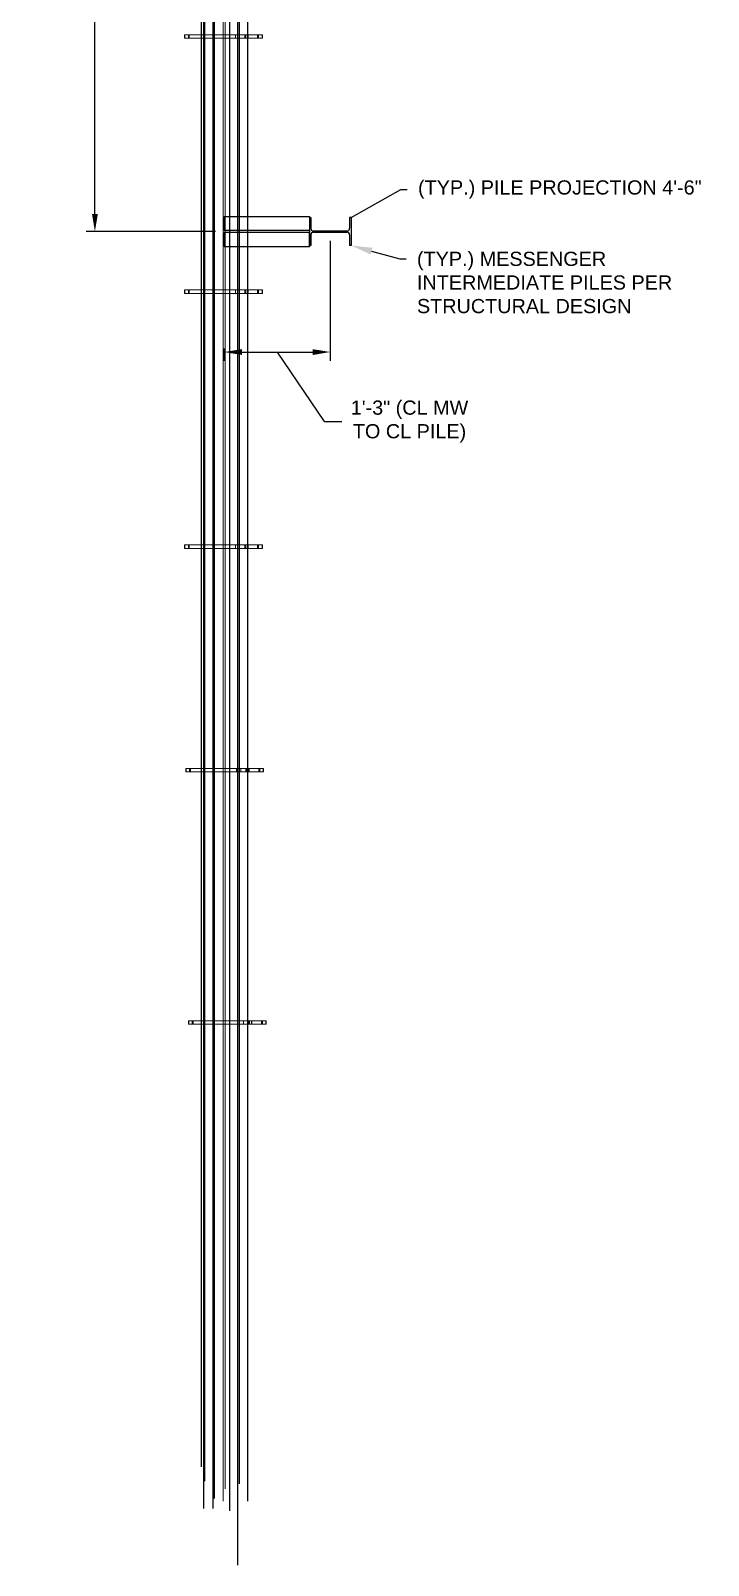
# Model space of a CAD drawing. Header units: inches. Extents: x -1851 to 6314, y -1304 to 4687.
# Drawn here: x 201.5 to 297.1, y 2498.2 to 2714.8 of the extents above; entities that cross this region are included whole.
import ezdxf
from ezdxf import colors
from ezdxf.entities.mleader import LeaderData, LeaderLine
from ezdxf.math import Vec2, Vec3

# ---------------------------------------------------------------- set-up
doc = ezdxf.new("R2010")
doc.units = ezdxf.units.IN
doc.header["$MEASUREMENT"] = 0
for name, color, linetype in [('DC FEEEDERS', 1, 'Continuous'), ('DC STRING CABLES', 30, 'Continuous'), ('G-ANNO-DIMS', 1, 'Continuous'), ('WIRE MANAGEMENT', 4, 'Continuous')]:
    doc.layers.add(name, color=color, linetype=linetype)
doc.styles.add('NEI-A', font='arial.ttf')
doc.dimstyles.new('NEI-A', dxfattribs={"dimtxt": 0.1, "dimasz": 0.125, "dimexe": 0.0625, "dimexo": 0.0625, "dimgap": 0.0625, "dimtad": 0, "dimtih": 1, "dimtoh": 1, "dimdec": 4, "dimzin": 3, "dimdsep": 46, "dimlunit": 4, "dimtxsty": 'NEI-A', "dimcen": 0, "dimadec": 0, "dimazin": 0, "dimtfac": 0.75, "dimtdec": 4, "dimtofl": 0, "dimtmove": 0, "dimatfit": 3, "dimfxl": 1, "dimfrac": 1, "dimtolj": 1, "dimtzin": 0, "dimarcsym": 0})

# ---------------------------------------------------------------- blocks, each defined once
blk = doc.blocks.new('11 INCH CAB HANGER')
at = {"layer": 'WIRE MANAGEMENT', "color": 4, "linetype": 'Continuous', "lineweight": 18, "flags": 128}
blk.add_lwpolyline([(0.5, 11), (0, 11), (0, 0), (0.5, 0)], close=True, dxfattribs=at)
for points in [[(0.5, 11), (0, 11)], [(0.5, 10.94), (0, 10.94)], [(0.5, 10.46), (0, 10.46)], [(0.5, 10.33), (0, 10.33)], [(0.5, 3.82), (0, 3.82)], [(0.5, 3.23), (0, 3.23)], [(0.5, 2.51), (0, 2.51)], [(0.5, 2.37), (0, 2.37)], [(0.5, 2.09), (0, 2.09)], [(0.5, 2.03), (0, 2.03)], [(0.5, 0.69), (0, 0.69)], [(0.5, 0.55), (0, 0.55)], [(0.5, 0.06), (0, 0.06)], [(0.5, 0), (0, 0)]]:
    blk.add_lwpolyline(points, dxfattribs=at)
blk = doc.blocks.new('*D97')
at = {"layer": 'Defpoints', "color": 0, "transparency": 16777216}
for p in [(243.79, 2686.38), (228.84, 2671.23, -2.25), (243.79, 2669.46)]:
    blk.add_point(p, dxfattribs=at)
at = {"layer": 'G-ANNO-DIMS', "color": 0, "lineweight": -2, "transparency": 16777216}
for p, q in [((243.79, 2685.13), (243.79, 2668.21)), ((228.84, 2669.98), (228.84, 2668.21)), ((231.34, 2669.46), (241.29, 2669.46)), ((236.32, 2669.46), (242.94, 2659.65)), ((242.94, 2659.65), (245.44, 2659.65))]:
    blk.add_line(p, q, dxfattribs=at)
at = {"layer": 'G-ANNO-DIMS', "color": 0, "transparency": 16777216}
for points in [[(231.34, 2669.87), (231.34, 2669.04), (228.84, 2669.46)], [(241.29, 2669.87), (241.29, 2669.04), (243.79, 2669.46)]]:
    blk.add_solid(points, dxfattribs=at)
at = {"layer": 'G-ANNO-DIMS', "color": 0, "transparency": 16777216, "insert": (254.98, 2659.65), "char_height": 2, "width": 16.5712, "attachment_point": 5, "style": 'NEI-A'}
blk.add_mtext('\\A1;1\'-3" (CL MW TO CL PILE)', dxfattribs=at)
blk = doc.blocks.new('_None')
blk = doc.blocks.new('*D104')
at = {"layer": 'Defpoints', "color": 0, "transparency": 16777216}
for p in [(228.81, 2806.46), (210.59, 2686.46), (228.84, 2686.46)]:
    blk.add_point(p, dxfattribs=at)
at = {"layer": 'G-ANNO-DIMS', "color": 0, "lineweight": -2, "transparency": 16777216}
for p, q in [((227.56, 2806.46), (209.34, 2806.46)), ((210.59, 2803.96), (210.59, 2781.09)), ((210.59, 2779.84), (210.59, 2768.45)), ((210.59, 2767.2), (210.59, 2755.8)), ((210.59, 2754.55), (210.59, 2750.71)), ((210.59, 2688.96), (210.59, 2742.22)), ((227.59, 2686.46), (209.34, 2686.46))]:
    blk.add_line(p, q, dxfattribs=at)
at = {"layer": 'G-ANNO-DIMS', "color": 0, "transparency": 16777216}
for points in [[(210.17, 2803.96), (211, 2803.96), (210.59, 2806.46)], [(210.17, 2688.96), (211, 2688.96), (210.59, 2686.46)]]:
    blk.add_solid(points, dxfattribs=at)
at = {"layer": 'G-ANNO-DIMS', "color": 0, "transparency": 16777216, "insert": (210.59, 2746.46), "char_height": 2, "width": 18.125, "attachment_point": 5, "style": 'NEI-A'}
blk.add_mtext('\\A1;10\'-0" (CL MW TO CL PILE)', dxfattribs=at)

msp = doc.modelspace()

# ---------------------------------------------------------------- linework, layer by layer
at = {"linetype": 'Continuous'}
for p, q in [((240.84307, 2688.43404, -50.13341), (241.05807, 2688.43404, -50.13341)), ((240.84307, 2688.43404, -50.13341), (240.84307, 2684.49404, -50.13341)), ((240.84307, 2688.43404, -50.13341), (241.05807, 2688.43404, -50.13341)), ((240.84307, 2688.43404, -50.13341), (240.84307, 2684.49404, -50.13341)), ((241.05807, 2688.43404, -50.13341), (241.05807, 2686.91779, -50.13341)), ((241.05807, 2688.43404, -50.13341), (241.05807, 2686.91779, -50.13341)), ((246.74307, 2688.43404, -50.13341), (246.52807, 2688.43404, -50.13341)), ((246.52807, 2688.43404, -50.13341), (246.52807, 2686.91779, -50.13341)), ((246.74307, 2688.43404, -50.13341), (246.52807, 2688.43404, -50.13341)), ((246.52807, 2688.43404, -50.13341), (246.52807, 2686.91779, -50.13341)), ((246.74307, 2688.43404, -50.13341), (246.74307, 2684.49404, -50.13341)), ((246.74307, 2688.43404, -50.13341), (246.74307, 2684.49404, -50.13341)), ((241.05807, 2686.01029, -50.13341), (241.05807, 2684.49404, -50.13341)), ((241.05807, 2686.01029, -50.13341), (241.05807, 2684.49404, -50.13341)), ((241.42682, 2686.54904, -50.13341), (246.15932, 2686.54904, -50.13341)), ((241.42682, 2686.54904, -50.13341), (246.15932, 2686.54904, -50.13341)), ((241.42682, 2686.37904, -50.13341), (246.15932, 2686.37904, -50.13341)), ((241.42682, 2686.37904, -50.13341), (246.15932, 2686.37904, -50.13341)), ((246.52807, 2686.01029, -50.13341), (246.52807, 2684.49404, -50.13341)), ((246.52807, 2686.01029, -50.13341), (246.52807, 2684.49404, -50.13341)), ((240.84307, 2684.49404, -50.13341), (241.05807, 2684.49404, -50.13341)), ((240.84307, 2684.49404, -50.13341), (241.05807, 2684.49404, -50.13341)), ((246.74307, 2684.49404, -50.13341), (246.52807, 2684.49404, -50.13341)), ((246.74307, 2684.49404, -50.13341), (246.52807, 2684.49404, -50.13341))]:
    msp.add_line(p, q, dxfattribs=at)
for points in [[(240.84307, 2688.58904), (240.84307, 2686.58904), (228.84307, 2686.58904), (228.84307, 2688.58904)], [(240.84307, 2684.33904), (240.84307, 2686.33904), (228.84307, 2686.33904), (228.84307, 2684.33904)]]:
    msp.add_lwpolyline(points, close=True)
for centre, start, end in [((241.42682, 2686.91779, -50.13341), 180, 270), ((241.42682, 2686.91779, -50.13341), 180, 270), ((241.42682, 2686.01029, -50.13341), 90, 180), ((241.42682, 2686.01029, -50.13341), 90, 180), ((246.15932, 2686.91779, -50.13341), 270, 0), ((246.15932, 2686.91779, -50.13341), 270, 0), ((246.15932, 2686.01029, -50.13341), 0, 90), ((246.15932, 2686.01029, -50.13341), 0, 90)]:
    msp.add_arc(centre, 0.36875, start, end, dxfattribs=at)
at = {"layer": 'DC FEEEDERS'}
for p, q in [((227.20589, 2993.81569), (227.20589, 2506.26736)), ((227.42784, 2993.81569), (227.42784, 2507.6621)), ((229.56523, 2993.81569), (229.56523, 2505.91867)), ((230.72523, 2993.81569), (230.72523, 2498.24735)), ((230.94717, 2993.81569), (230.94717, 2509.75428)), ((232.10717, 2993.81569), (232.10717, 2507.31342)), ((226.04589, 2943.93932), (226.04589, 2510.10302))]:
    msp.add_line(p, q, dxfattribs=at)
at = {"layer": 'DC STRING CABLES'}
for p, q in [((225.57157, 2993.81569), (225.57157, 2512.15918)), ((225.90404, 2993.81569), (225.90404, 2506.27442))]:
    msp.add_line(p, q, dxfattribs=at)
at = {"layer": 'WIRE MANAGEMENT', "color": 4, "linetype": 'Continuous', "lineweight": 18}
for p, q in [((228.67461, 2993.81569), (228.67461, 2507.31342)), ((228.95268, 2993.81569), (228.95268, 2509.05691))]:
    msp.add_line(p, q, dxfattribs=at)

# ---------------------------------------------------------------- block references
at = {"xscale": -1, "rotation": 90}
for p in [(234.23548, 2714.23522, 0.11854), (234.23548, 2678.23522, 0.11854), (234.23548, 2642.23522, 0.11854), (234.39388, 2610.70901, 0.11854), (234.77112, 2575.09896, 0.11854)]:
    msp.add_blockref('11 INCH CAB HANGER', p, dxfattribs=at)

# ---------------------------------------------------------------- dimensions: what is measured, and where the dimension line sits
at = {"layer": 'G-ANNO-DIMS'}
dim = msp.add_linear_dim(base=(210.58778, 2686.46404), p1=(228.81365, 2806.46404), p2=(228.84307, 2686.46404), angle=90, text='<> (CL MW TO CL PILE)', dimstyle='NEI-A', override={"dimscale": 20, "dimdec": 2}, dxfattribs=at)
dim.commit()
dim.dimension.update_dxf_attribs({"geometry": '*D104', "text_midpoint": (210.58778, 2746.46404)})
dim = msp.add_linear_dim(base=(243.79307, 2669.45694, 3.86659), p1=(228.84307, 2671.23322, 1.61872), p2=(243.79307, 2686.37904, 3.86659), text='<> (CL MW TO CL PILE)', dimstyle='NEI-A', override={"dimscale": 20, "dimdec": 2, "dimtmove": 1}, dxfattribs=at)
dim.commit()
dim.dimension.update_dxf_attribs({"geometry": '*D97', "text_midpoint": (246.6912, 2659.65354, 3.86659), "dimtype": 160})

# ---------------------------------------------------------------- next in the draw order: leaders
ml = msp.add_multileader_mtext('Standard', dxfattribs=at)
ml.set_content('(TYP.) PILE PROJECTION 4\'-6" ', color=256, style='NEI-A')
ml.set_leader_properties()
ml.set_arrow_properties(name='NONE')
ml.build(insert=Vec2(0, 0))
ml.multileader.update_dxf_attribs({"dogleg_length": 0.89968, "arrow_head_size": 3})
ctx = ml.context
ctx.base_point, ctx.char_height, ctx.arrow_head_size, ctx.landing_gap_size, ctx.plane_origin = Vec3(254.64587, 2692.39348, 7.73318), 2, 3, 1.53573, Vec3(233.69865, 2640.07499, 7.73318)
notes = []
notes.append((ctx, [(0, (1, 1, 0), (253.74618, 2692.39348, 7.73318), (1, 0), 0.89968, [(0, [(246.74307, 2688.43404, 7.73318)], 0, [])])]))
ctx.mtext.insert, ctx.mtext.width, ctx.mtext.flow_direction = Vec3(256.1816, 2693.68747, 7.73318), 39.9569146, 5
ctx.mtext.has_bg_fill, ctx.mtext.bg_color, ctx.mtext.bg_scale_factor, ctx.mtext.bg_transparency, ctx.mtext.use_window_bg_color = 1, -1073741824, 1.5, 0, 1
ml = msp.add_multileader_mtext('Standard', dxfattribs=at)
ml.set_content('(TYP.) MESSENGER INTERMEDIATE PILES PER STRUCTURAL DESIGN', color=256, style='NEI-A')
ml.set_leader_properties()
ml.build(insert=Vec2(0, 0))
ml.multileader.update_dxf_attribs({"dogleg_length": 0.89968, "arrow_head_size": 3})
ctx = ml.context
ctx.base_point, ctx.char_height, ctx.arrow_head_size, ctx.landing_gap_size, ctx.plane_origin = Vec3(254.49366, 2682.59524, 7.86659), 2, 3, 1.53573, Vec3(220.68355, 2732.7028, 7.86659)
notes.append((ctx, [(0, (1, 1, 0), (253.59398, 2682.59524, 7.86659), (1, 0), 0.89968, [(0, [(246.74307, 2684.49404, 7.86659)], 0, [])])]))
ctx.mtext.insert, ctx.mtext.width, ctx.mtext.flow_direction = Vec3(256.0294, 2683.61229, 7.86659), 36.7945547, 5
ctx.mtext.has_bg_fill, ctx.mtext.bg_color, ctx.mtext.bg_scale_factor, ctx.mtext.bg_transparency, ctx.mtext.use_window_bg_color = 1, -1073741824, 1.5, 0, 1
for ctx, leaders in notes:
    for number, flags, end, landing, length, lines in leaders:
        leader = LeaderData()
        leader.index, (leader.has_last_leader_line, leader.has_dogleg_vector, leader.attachment_direction) = number, flags
        leader.last_leader_point, leader.dogleg_vector, leader.dogleg_length = Vec3(end), Vec3(landing), length
        for number, points, colour, breaks in lines:
            line = LeaderLine()
            line.index, line.vertices, line.color, line.breaks = number, Vec3.list(points), colors.encode_raw_color(colour), breaks
            leader.lines.append(line)
        ctx.leaders.append(leader)

doc.saveas('drawing.dxf')
